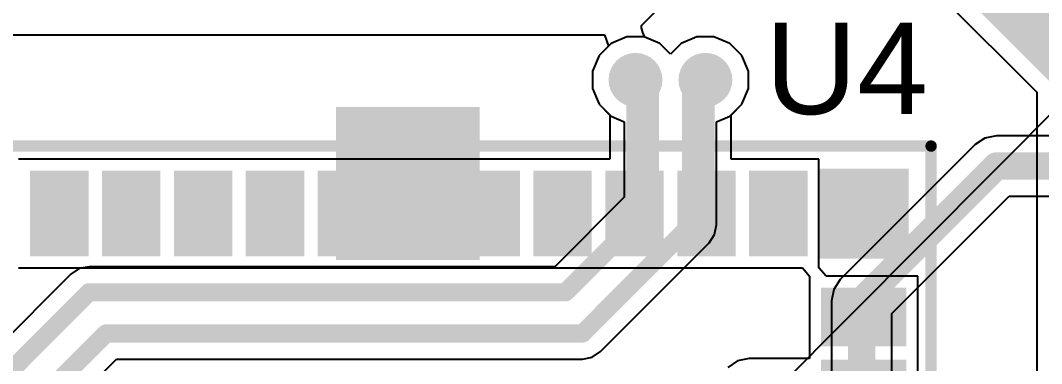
# Model space of a CAD drawing. Header units: millimetres. Extents: x 0 to 212, y 0 to 213.
# Drawn here: x 0.3924 to 0.8397, y 1.6645 to 1.8147 of the extents above; entities that cross this region are included whole.
import ezdxf

# ---------------------------------------------------------------- set-up
doc = ezdxf.new("R2010")
doc.units = ezdxf.units.MM
doc.header["$MEASUREMENT"] = 0
for name, color, linetype in [('BottomLayer', 5, 'Continuous'), ('BottomPaste', 16, 'Continuous'), ('BottomSolder', 6, 'Continuous'), ('TopLayer', 1, 'Continuous'), ('TopOverlay', 2, 'Continuous'), ('TopPaste', 8, 'Continuous'), ('TopSolder', 216, 'Continuous'), ('ViaHoleLayer', 16, 'Continuous')]:
    doc.layers.add(name, color=color, linetype=linetype)
doc.styles.add('Arial', font='', dxfattribs={"height": 0.2})
doc.styles.get('Arial').set_extended_font_data('Arial')

# ---------------------------------------------------------------- blocks, each defined once
blk = doc.blocks.new('ESP32_C3_MINI_1U_H4__30')
at = {"layer": 'TopLayer'}
for points in [[(0.21752, 0.16831), (0.25098, 0.16831), (0.25098, 0.14665), (0.21752, 0.14665)], [(0.21752, 0.13682), (0.25098, 0.13682), (0.25098, 0.11516), (0.21752, 0.11516)], [(0.21752, 0.10531), (0.25098, 0.10531), (0.25098, 0.08365), (0.21752, 0.08365)], [(0.21752, 0.07382), (0.25098, 0.07382), (0.25098, 0.05216), (0.21752, 0.05216)], [(0.21752, 0.04232), (0.25098, 0.04232), (0.25098, 0.02066), (0.21752, 0.02066)], [(0.25098, -0.01083), (0.21752, -0.01083), (0.21752, 0.01083), (0.25098, 0.01083)], [(0.25098, -0.04233), (0.21752, -0.04233), (0.21752, -0.02067), (0.25098, -0.02067)], [(0.25098, -0.07382), (0.21752, -0.07382), (0.21752, -0.05216), (0.25098, -0.05216)], [(0.25098, -0.10532), (0.21752, -0.10532), (0.21752, -0.08366), (0.25098, -0.08366)], [(0.25098, -0.13682), (0.21752, -0.13682), (0.21752, -0.11516), (0.25098, -0.11516)], [(0.25098, -0.16831), (0.21752, -0.16831), (0.21752, -0.14665), (0.25098, -0.14665)], [(0.17815, -0.21161), (0.17815, -0.17815), (0.19981, -0.17815), (0.19981, -0.21161)], [(0.21653, -0.17716), (0.25197, -0.17716), (0.25197, -0.2126), (0.21653, -0.2126)]]:
    blk.add_hatch(color=1, dxfattribs=at).paths.add_polyline_path(points)
at = {"layer": 'TopPaste'}
for points in [[(0.21752, 0.16831), (0.25098, 0.16831), (0.25098, 0.14665), (0.21752, 0.14665)], [(0.21752, 0.13682), (0.25098, 0.13682), (0.25098, 0.11516), (0.21752, 0.11516)], [(0.21752, 0.10531), (0.25098, 0.10531), (0.25098, 0.08365), (0.21752, 0.08365)], [(0.21752, 0.07382), (0.25098, 0.07382), (0.25098, 0.05216), (0.21752, 0.05216)], [(0.21752, 0.04232), (0.25098, 0.04232), (0.25098, 0.02066), (0.21752, 0.02066)], [(0.25098, -0.01083), (0.21752, -0.01083), (0.21752, 0.01083), (0.25098, 0.01083)], [(0.25098, -0.04233), (0.21752, -0.04233), (0.21752, -0.02067), (0.25098, -0.02067)], [(0.25098, -0.07382), (0.21752, -0.07382), (0.21752, -0.05216), (0.25098, -0.05216)], [(0.25098, -0.10532), (0.21752, -0.10532), (0.21752, -0.08366), (0.25098, -0.08366)], [(0.25098, -0.13682), (0.21752, -0.13682), (0.21752, -0.11516), (0.25098, -0.11516)], [(0.25098, -0.16831), (0.21752, -0.16831), (0.21752, -0.14665), (0.25098, -0.14665)], [(0.17815, -0.21161), (0.17815, -0.17815), (0.19981, -0.17815), (0.19981, -0.21161)], [(0.21653, -0.17716), (0.25197, -0.17716), (0.25197, -0.2126), (0.21653, -0.2126)]]:
    blk.add_hatch(color=8, dxfattribs=at).paths.add_polyline_path(points)
at = {"layer": 'TopSolder'}
for points in [[(0.21555, 0.17028), (0.25295, 0.17028), (0.25295, 0.14468), (0.21555, 0.14468)], [(0.21555, 0.13879), (0.25295, 0.13879), (0.25295, 0.11319), (0.21555, 0.11319)], [(0.21555, 0.10728), (0.25295, 0.10728), (0.25295, 0.08168), (0.21555, 0.08168)], [(0.21555, 0.07579), (0.25295, 0.07579), (0.25295, 0.05019), (0.21555, 0.05019)], [(0.21555, 0.04429), (0.25295, 0.04429), (0.25295, 0.01869), (0.21555, 0.01869)], [(0.25295, -0.0128), (0.21555, -0.0128), (0.21555, 0.0128), (0.25295, 0.0128)], [(0.25295, -0.0443), (0.21555, -0.0443), (0.21555, -0.0187), (0.25295, -0.0187)], [(0.25295, -0.07579), (0.21555, -0.07579), (0.21555, -0.05019), (0.25295, -0.05019)], [(0.25295, -0.10729), (0.21555, -0.10729), (0.21555, -0.08169), (0.25295, -0.08169)], [(0.25295, -0.13879), (0.21555, -0.13879), (0.21555, -0.11319), (0.25295, -0.11319)], [(0.25295, -0.17028), (0.21555, -0.17028), (0.21555, -0.14468), (0.25295, -0.14468)], [(0.14468, -0.21358), (0.14468, -0.17618), (0.17028, -0.17618), (0.17028, -0.21358)], [(0.17618, -0.21358), (0.17618, -0.17618), (0.20178, -0.17618), (0.20178, -0.21358)], [(0.21456, -0.17519), (0.25394, -0.17519), (0.25394, -0.21457), (0.21456, -0.21457)]]:
    blk.add_hatch(color=216, dxfattribs=at).paths.add_polyline_path(points)
at = {"layer": 'TopOverlay', "const_width": 0.005}
for points in [[(0.26377, 0.27559), (0.26377, -0.22441)], [(-0.26378, -0.22441), (0.26377, -0.22441)]]:
    blk.add_lwpolyline(points, dxfattribs=at)
at = {"layer": 'TopOverlay', "const_width": 0.0025}
blk.add_lwpolyline([(0.26252, -0.22441, 1), (0.26502, -0.22441, 1)], format="xyb", close=True, dxfattribs=at)
blk.add_lwpolyline([(0.26252, -0.22441, 1), (0.26502, -0.22441, 1)], format="xyb", close=True, dxfattribs=at)
at = {"layer": 'TopSolder'}
blk.add_line((-0.04771, 0.0477), (211.74611, -211.08336), dxfattribs=at)
blk = doc.blocks.new('HX_TF_CARD_H1_8_B_45')
at = {"layer": 'BottomLayer'}
blk.add_hatch(color=5, dxfattribs=at).paths.add_polyline_path([(0.23819, -0.14567), (0.30118, -0.14567), (0.30118, -0.20472), (0.23819, -0.20472)])
at = {"layer": 'BottomPaste'}
blk.add_hatch(color=16, dxfattribs=at).paths.add_polyline_path([(0.23819, -0.14567), (0.30118, -0.14567), (0.30118, -0.20472), (0.23819, -0.20472)])
at = {"layer": 'BottomSolder'}
blk.add_hatch(color=6, dxfattribs=at).paths.add_polyline_path([(0.23622, -0.1437), (0.30315, -0.1437), (0.30315, -0.20669), (0.23622, -0.20669)])

msp = doc.modelspace()

# ---------------------------------------------------------------- hatches: boundary and pattern name
at = {"layer": 'BottomLayer'}
h = msp.add_hatch(color=5, dxfattribs=at)
edge = h.paths.add_edge_path()
edge.add_arc((0.66185, 1.7887), 0.01181, 0, 360)
h = msp.add_hatch(color=5, dxfattribs=at)
edge = h.paths.add_edge_path()
edge.add_arc((0.69247, 1.7887), 0.01181, 0, 360)
at = {"layer": 'TopLayer'}
h = msp.add_hatch(color=1, dxfattribs=at)
edge = h.paths.add_edge_path()
edge.add_arc((0.66185, 1.7887), 0.01181, 0, 360)
h = msp.add_hatch(color=1, dxfattribs=at)
edge = h.paths.add_edge_path()
edge.add_arc((0.69247, 1.7887), 0.01181, 0, 360)
at = {"layer": 'ViaHoleLayer'}
h = msp.add_hatch(color=16, dxfattribs=at)
edge = h.paths.add_edge_path()
edge.add_arc((0.66185, 1.7887), 0.00591, 0, 360)
h = msp.add_hatch(color=16, dxfattribs=at)
edge = h.paths.add_edge_path()
edge.add_arc((0.69247, 1.7887), 0.00591, 0, 360)

# ---------------------------------------------------------------- linework, layer by layer
at = {"layer": 'BottomLayer'}
for p, q in [((0.66448, 1.81251), (0.80274, 1.95078)), ((0.66453, 1.81144), (0.66448, 1.81251)), ((0.18175, 1.80845), (0.64829, 1.80845)), ((0.64829, 1.80845), (0.64999, 1.80345)), ((0.66507, 1.80946), (0.66453, 1.81144)), ((0.66589, 1.80739), (0.66507, 1.80946)), ((0.6725, 1.80465), (0.66589, 1.80739)), ((0.68873, 1.80751), (0.68181, 1.80465)), ((0.69621, 1.80751), (0.68873, 1.80751)), ((0.70313, 1.80465), (0.69621, 1.80751)), ((0.64999, 1.80345), (0.6459, 1.79936)), ((0.67716, 1.8), (0.6725, 1.80465)), ((0.68181, 1.80465), (0.67716, 1.8)), ((0.70842, 1.79936), (0.70313, 1.80465)), ((0.6459, 1.79936), (0.64304, 1.79245)), ((0.71128, 1.79245), (0.70842, 1.79936)), ((0.64304, 1.79245), (0.64304, 1.78496)), ((0.71128, 1.78496), (0.71128, 1.79245)), ((0.64304, 1.78496), (0.6459, 1.77805)), ((0.70842, 1.77805), (0.71128, 1.78496)), ((0.6459, 1.77805), (0.65119, 1.77276)), ((0.70313, 1.77276), (0.70842, 1.77805)), ((0.65119, 1.77276), (0.65694, 1.77037)), ((0.69737, 1.77037), (0.70313, 1.77276)), ((0.65694, 1.77037), (0.65694, 1.73735)), ((0.69737, 1.72525), (0.69737, 1.77037)), ((0.81493, 1.76325), (0.81063, 1.76037)), ((0.82, 1.76425), (0.81493, 1.76325)), ((1.01451, 1.76425), (0.82, 1.76425)), ((0.81063, 1.76037), (0.75155, 1.70129)), ((0.65694, 1.73735), (0.62651, 1.70692)), ((0.77417, 1.68643), (0.82549, 1.73775)), ((0.82549, 1.73775), (1.02, 1.73775)), ((0.69652, 1.72096), (0.69737, 1.72525)), ((0.69737, 1.72525), (0.69737, 1.72525)), ((0.69409, 1.71732), (0.69652, 1.72096)), ((0.64655, 1.66977), (0.69409, 1.71732)), ((0.69409, 1.71732), (0.69409, 1.71732)), ((0.41817, 1.70607), (0.41453, 1.70363)), ((0.42246, 1.70692), (0.41817, 1.70607)), ((0.62651, 1.70692), (0.42246, 1.70692)), ((0.42246, 1.70692), (0.42246, 1.70692)), ((0.41453, 1.70363), (0.27399, 1.56309)), ((0.41453, 1.70363), (0.41453, 1.70363)), ((0.75155, 1.70129), (0.74867, 1.69699)), ((0.74867, 1.69699), (0.74766, 1.69192)), ((0.74766, 1.69192), (0.74766, 1.60284)), ((0.77417, 1.5267), (0.77417, 1.68643)), ((0.64291, 1.66734), (0.64655, 1.66977)), ((0.31113, 1.54306), (0.43456, 1.66649)), ((0.43456, 1.66649), (0.63861, 1.66649)), ((0.63861, 1.66649), (0.63862, 1.66649)), ((0.63862, 1.66649), (0.64291, 1.66734))]:
    msp.add_line(p, q, dxfattribs=at)
for points, const_width in [([(0.66185, 1.7887), (0.66816, 1.78239)], 0.008), ([(0.68616, 1.78239), (0.69247, 1.7887)], 0.008), ([(0.66816, 1.7327), (0.66816, 1.78239)], 0.008), ([(0.68616, 1.72525), (0.68616, 1.78239)], 0.008), ([(0.76092, 1.69192), (0.82, 1.751)], 0.012), ([(0.82, 1.751), (1.02, 1.751)], 0.012), ([(0.63116, 1.6957), (0.66816, 1.7327)], 0.008), ([(0.63862, 1.6777), (0.68616, 1.72525)], 0.008), ([(0.28192, 1.55516), (0.42246, 1.6957)], 0.008), ([(0.42246, 1.6957), (0.63116, 1.6957)], 0.008), ([(0.76092, 1.5267), (0.76092, 1.69192)], 0.012), ([(0.29992, 1.5477), (0.42992, 1.6777)], 0.008), ([(0.42992, 1.6777), (0.63862, 1.6777)], 0.008)]:
    msp.add_lwpolyline(points, dxfattribs=dict(at, const_width=const_width))
for points, const_width in [([(0.65985, 1.7887, 1), (0.66385, 1.7887, 1)], 0.004), ([(0.69047, 1.7887, 1), (0.69447, 1.7887, 1)], 0.004), ([(0.66616, 1.78239, 1), (0.67016, 1.78239, 1)], 0.004), ([(0.66616, 1.78239, 1), (0.67016, 1.78239, 1)], 0.004), ([(0.68416, 1.78239, 1), (0.68816, 1.78239, 1)], 0.004), ([(0.68416, 1.78239, 1), (0.68816, 1.78239, 1)], 0.004), ([(0.817, 1.751, 1), (0.823, 1.751, 1)], 0.006), ([(0.817, 1.751, 1), (0.823, 1.751, 1)], 0.006), ([(0.66616, 1.7327, 1), (0.67016, 1.7327, 1)], 0.004), ([(0.66616, 1.7327, 1), (0.67016, 1.7327, 1)], 0.004), ([(0.68416, 1.72525, 1), (0.68816, 1.72525, 1)], 0.004), ([(0.68416, 1.72525, 1), (0.68816, 1.72525, 1)], 0.004), ([(0.42046, 1.6957, 1), (0.42446, 1.6957, 1)], 0.004), ([(0.42046, 1.6957, 1), (0.42446, 1.6957, 1)], 0.004), ([(0.62916, 1.6957, 1), (0.63316, 1.6957, 1)], 0.004), ([(0.62916, 1.6957, 1), (0.63316, 1.6957, 1)], 0.004), ([(0.75792, 1.69192, 1), (0.76392, 1.69192, 1)], 0.006), ([(0.75792, 1.69192, 1), (0.76392, 1.69192, 1)], 0.006), ([(0.42792, 1.6777, 1), (0.43192, 1.6777, 1)], 0.004), ([(0.42792, 1.6777, 1), (0.43192, 1.6777, 1)], 0.004), ([(0.63662, 1.6777, 1), (0.64062, 1.6777, 1)], 0.004), ([(0.63662, 1.6777, 1), (0.64062, 1.6777, 1)], 0.004)]:
    msp.add_lwpolyline(points, format="xyb", close=True, dxfattribs=dict(at, const_width=const_width))
at = {"layer": 'TopLayer'}
for p, q in [((0.79655, 1.82443), (0.83764, 1.78333)), ((0.65811, 1.80751), (0.65119, 1.80465)), ((0.66559, 1.80751), (0.65811, 1.80751)), ((0.6725, 1.80465), (0.66559, 1.80751)), ((0.68873, 1.80751), (0.68181, 1.80465)), ((0.69621, 1.80751), (0.68873, 1.80751)), ((0.70313, 1.80465), (0.69621, 1.80751)), ((0.65119, 1.80465), (0.6459, 1.79936)), ((0.67716, 1.8), (0.6725, 1.80465)), ((0.68181, 1.80465), (0.67716, 1.8)), ((0.70842, 1.79936), (0.70313, 1.80465)), ((0.6459, 1.79936), (0.64304, 1.79245)), ((0.71128, 1.79245), (0.70842, 1.79936)), ((0.64304, 1.79245), (0.64304, 1.78496)), ((0.71128, 1.78496), (0.71128, 1.79245)), ((0.64304, 1.78496), (0.6459, 1.77805)), ((0.70842, 1.77805), (0.71128, 1.78496)), ((0.83764, 1.78333), (0.83764, 1.64791)), ((0.6459, 1.77805), (0.65063, 1.77332)), ((0.70369, 1.77332), (0.70842, 1.77805)), ((0.65063, 1.77332), (0.65063, 1.75394)), ((0.70369, 1.75394), (0.70369, 1.77332)), ((0.65063, 1.75394), (0.39161, 1.75394)), ((0.74223, 1.75394), (0.70369, 1.75394)), ((0.74223, 1.70776), (0.74223, 1.75394)), ((0.39161, 1.70647), (0.73495, 1.70647)), ((0.73495, 1.70647), (0.73807, 1.70276)), ((0.74223, 1.70647), (0.74223, 1.70776)), ((0.74534, 1.70276), (0.74223, 1.70647)), ((0.73807, 1.70276), (0.73807, 1.70147)), ((0.73807, 1.70147), (0.73807, 1.66669)), ((0.78553, 1.70276), (0.74534, 1.70276)), ((0.78553, 1.66711), (0.78553, 1.70276)), ((0.70658, 1.66568), (0.70228, 1.66281)), ((0.71165, 1.66669), (0.70658, 1.66568)), ((0.73807, 1.66669), (0.71165, 1.66669)), ((0.78553, 1.63899), (0.78553, 1.66711))]:
    msp.add_line(p, q, dxfattribs=at)
for points, const_width in [([(0.80992, 1.8567), (0.86992, 1.7967)], 0.05), ([(0.66185, 1.73064), (0.66185, 1.7887)], 0.008), ([(0.69247, 1.73064), (0.69247, 1.7887)], 0.008), ([(0.66141, 1.7302), (0.66185, 1.73064)], 0.008), ([(0.69247, 1.73064), (0.69291, 1.7302)], 0.008)]:
    msp.add_lwpolyline(points, dxfattribs=dict(at, const_width=const_width))
at = {"layer": 'TopLayer', "const_width": 0.004}
for points in [[(0.65985, 1.7887, 1), (0.66385, 1.7887, 1)], [(0.69047, 1.7887, 1), (0.69447, 1.7887, 1)], [(0.65941, 1.7302, 1), (0.66341, 1.7302, 1)], [(0.65985, 1.73064, 1), (0.66385, 1.73064, 1)], [(0.65985, 1.73064, 1), (0.66385, 1.73064, 1)], [(0.69047, 1.73064, 1), (0.69447, 1.73064, 1)], [(0.69047, 1.73064, 1), (0.69447, 1.73064, 1)], [(0.69091, 1.7302, 1), (0.69491, 1.7302, 1)]]:
    msp.add_lwpolyline(points, format="xyb", close=True, dxfattribs=at)

# ---------------------------------------------------------------- block references
at = {"rotation": 90}
for name, p in [('ESP32_C3_MINI_1U_H4__30', (0.56692, 1.49595)), ('HX_TF_CARD_H1_8_B_45', (0.38692, 1.4737))]:
    msp.add_blockref(name, p, dxfattribs=at)

# ---------------------------------------------------------------- texts
at = {"layer": 'TopOverlay', "style": 'Arial'}
msp.add_text('U4', height=0.04, dxfattribs=at).set_placement((0.7186, 1.77371))

doc.saveas('drawing.dxf')
